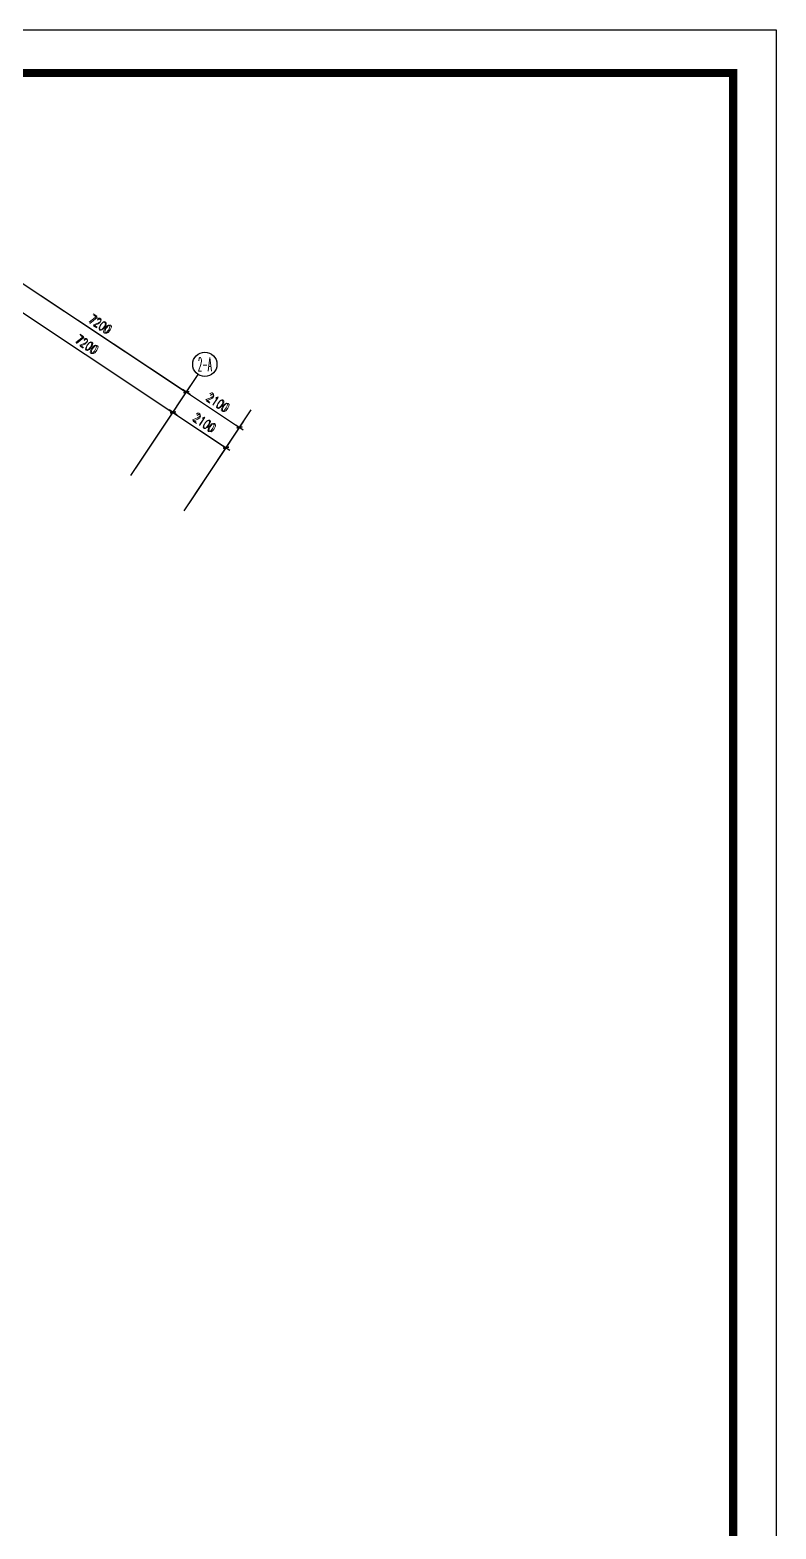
# Model space of a CAD drawing. Extents: x -149393 to 1177518, y -366685 to 296590.
# Drawn here: x 950884 to 975450, y -242012 to -192676 of the extents above; entities that cross this region are included whole.
import ezdxf
from ezdxf.enums import TextEntityAlignment as Align

# ---------------------------------------------------------------- set-up
doc = ezdxf.new("R2010")
doc.units = 0
doc.header["$LTSCALE"] = 1000
doc.header["$MEASUREMENT"] = 0
doc.layers.get('0').update_dxf_attribs({"linetype": 'CONTINUOUS'})
doc.layers.get('Defpoints').update_dxf_attribs({"linetype": 'CONTINUOUS'})
doc.layers.add('AXIS', color=3, linetype='CONTINUOUS')
doc.layers.add('PUB_TITLE', color=253, linetype='CONTINUOUS')
doc.styles.add('_TCH_AXIS', font='COMPLEX', dxfattribs={"bigfont": 'GBCBIG'})
doc.styles.add('_TCH_DIM_T3', font='SIMPLEX', dxfattribs={"width": 0.705882, "bigfont": 'GBCBIG'})
doc.styles.add('DIM_FONT', font='SIMPLEX.shx', dxfattribs={"width": 0.8})
doc.dimstyles.new('_TCH_ARCH&&100', dxfattribs={"dimtxt": 297.5, "dimasz": 100, "dimexe": 250, "dimexo": 300, "dimgap": 126.25, "dimtad": 1, "dimdec": 0, "dimzin": 0, "dimdsep": 46, "dimtxsty": '_TCH_DIM_T3', "dimblk": 'ARCHTICK', "dimcen": 0.09, "dimclrt": 7, "dimazin": 2, "dimtfac": 1, "dimtdec": 0, "dimtix": 1, "dimtmove": 2, "dimatfit": 3, "dimfxl": 1, "dimtolj": 1, "dimtzin": 0, "dimarcsym": 0})
doc.dimstyles.new('DIMN', dxfattribs={"dimtxt": 300, "dimasz": 1, "dimexe": 250, "dimexo": 300, "dimgap": 150, "dimtad": 1, "dimdec": 0, "dimdsep": 46, "dimtxsty": 'DIM_FONT', "dimblk": '_DIMX', "dimcen": 2.5, "dimclrt": 7, "dimadec": 0, "dimazin": 0, "dimtfac": 1, "dimtdec": 0, "dimtix": 1, "dimtmove": 2, "dimatfit": 3, "dimldrblk": '_DIMX', "dimfxl": 1, "dimtolj": 1, "dimarcsym": 0})

# ---------------------------------------------------------------- blocks, each defined once
blk = doc.blocks.new('_DIMX')
blk.add_line((-150, 0), (150, 0))
at = {"const_width": 50}
blk.add_lwpolyline([(-70, -70), (70, 70)], dxfattribs=at)
blk = doc.blocks.new('_ArchTick')
at = {"color": 0, "linetype": 'ByBlock', "const_width": 0.4}
blk.add_lwpolyline([(-0.5, -0.5), (0.5, 0.5)], dxfattribs=at)
blk = doc.blocks.new('*D1495')
at = {"layer": 'AXIS', "color": 0, "lineweight": -2, "transparency": 16777216}
for p, q in [((954373, -207094), (955729, -205053)), ((955591, -205261), (957340, -206424)), ((956123, -208256), (957478, -206215))]:
    blk.add_line(p, q, dxfattribs=at)
at = {"layer": 'Defpoints', "color": 0, "transparency": 16777216}
for p in [(957340, -206424), (954207, -207344), (955957, -208506)]:
    blk.add_point(p, dxfattribs=at)
at = {"layer": 'AXIS', "color": 0, "lineweight": -2, "transparency": 16777216, "xscale": 100, "yscale": 100, "zscale": 100}
for p, rotation in [((955591, -205261), 146.4000000000005), ((957340, -206424), 326.4000000000005)]:
    blk.add_blockref('_ArchTick', p, dxfattribs=dict(at, rotation=rotation))
at = {"layer": 'AXIS', "color": 7, "transparency": 16777216, "insert": (956618, -205613), "char_height": 297.5, "attachment_point": 5, "rotation": 326.4, "style": '_TCH_DIM_T3'}
blk.add_mtext('\\A1;2100', dxfattribs=at)
blk = doc.blocks.new('*D1496')
at = {"layer": 'AXIS', "color": 0, "lineweight": -2, "transparency": 16777216}
for p, q in [((954373, -207094), (956172, -204387)), ((956034, -204595), (957783, -205757)), ((956123, -208256), (957921, -205549))]:
    blk.add_line(p, q, dxfattribs=at)
at = {"layer": 'Defpoints', "color": 0, "transparency": 16777216}
for p in [(957783, -205757), (954207, -207344), (955957, -208506)]:
    blk.add_point(p, dxfattribs=at)
at = {"layer": 'AXIS', "color": 0, "lineweight": -2, "transparency": 16777216, "xscale": 100, "yscale": 100, "zscale": 100}
for p, rotation in [((956034, -204595), 146.4000000000023), ((957783, -205757), 326.4000000000023)]:
    blk.add_blockref('_ArchTick', p, dxfattribs=dict(at, rotation=rotation))
at = {"layer": 'AXIS', "color": 7, "transparency": 16777216, "insert": (957060, -204947), "char_height": 297.5, "attachment_point": 5, "rotation": 326.4, "style": '_TCH_DIM_T3'}
blk.add_mtext('\\A1;2100', dxfattribs=at)
blk = doc.blocks.new('*D1497')
at = {"layer": 'AXIS', "color": 0, "lineweight": -2, "transparency": 16777216}
for p, q in [((948376, -203109), (949732, -201069)), ((949594, -201277), (955591, -205261)), ((954373, -207094), (955729, -205053))]:
    blk.add_line(p, q, dxfattribs=at)
at = {"layer": 'Defpoints', "color": 0, "transparency": 16777216}
for p in [(948210, -203359), (955591, -205261), (954207, -207344)]:
    blk.add_point(p, dxfattribs=at)
at = {"layer": 'AXIS', "color": 0, "lineweight": -2, "transparency": 16777216, "xscale": 100, "yscale": 100, "zscale": 100}
for p, rotation in [((949594, -201277), 146.3999999999997), ((955591, -205261), 326.3999999999997)]:
    blk.add_blockref('_ArchTick', p, dxfattribs=dict(at, rotation=rotation))
at = {"layer": 'AXIS', "color": 7, "transparency": 16777216, "insert": (952745, -203040), "char_height": 297.5, "attachment_point": 5, "rotation": 326.4, "style": '_TCH_DIM_T3'}
blk.add_mtext('\\A1;7200', dxfattribs=at)
blk = doc.blocks.new('*D1498')
at = {"layer": 'AXIS', "color": 0, "lineweight": -2, "transparency": 16777216}
for p, q in [((948376, -203109), (950175, -200402)), ((950037, -200611), (956034, -204595)), ((954373, -207094), (956172, -204387))]:
    blk.add_line(p, q, dxfattribs=at)
at = {"layer": 'Defpoints', "color": 0, "transparency": 16777216}
for p in [(948210, -203359), (956034, -204595), (954207, -207344)]:
    blk.add_point(p, dxfattribs=at)
at = {"layer": 'AXIS', "color": 0, "lineweight": -2, "transparency": 16777216, "xscale": 100, "yscale": 100, "zscale": 100}
for p, rotation in [((950037, -200611), 146.3999999999997), ((956034, -204595), 326.3999999999997)]:
    blk.add_blockref('_ArchTick', p, dxfattribs=dict(at, rotation=rotation))
at = {"layer": 'AXIS', "color": 7, "transparency": 16777216, "insert": (953187, -202374), "char_height": 297.5, "attachment_point": 5, "rotation": 326.4, "style": '_TCH_DIM_T3'}
blk.add_mtext('\\A1;7200', dxfattribs=at)

msp = doc.modelspace()

# ---------------------------------------------------------------- linework, layer by layer
at = {"layer": 'AXIS'}
for p, q in [((954207.4, -207343.7), (956420.9, -204012.1)), ((955956.5, -208505.9), (958170.1, -205174.2))]:
    msp.add_line(p, q, dxfattribs=at)
msp.add_circle((956642.3, -203678.9), 400, dxfattribs=at)
at = {"layer": 'PUB_TITLE'}
msp.add_lwpolyline([(856650.3, -192676.1), (975450.3, -192676.1), (975450.3, -276684.6), (856650.3, -276684.6)], close=True, dxfattribs=at)
at = {"layer": 'PUB_TITLE', "const_width": 270.7}
msp.add_lwpolyline([(863721.7, -194090.4), (974036, -194090.4), (974036, -275270.4), (863721.7, -275270.4), (863721.7, -194090.4)], close=True, dxfattribs=at)

# ---------------------------------------------------------------- texts
at = {"layer": 'AXIS', "color": 7, "style": '_TCH_AXIS', "width": 0.328125}
msp.add_text('2-A', height=452.55, dxfattribs=at).set_placement((956416, -203905.2), (956868.6, -203905.2), align=Align.FIT)

# ---------------------------------------------------------------- dimensions: what is measured, and where the dimension line sits
at = {"layer": 'AXIS'}
for p1, p2, distance in [((948210.3, -203359.3), (954207.4, -207343.7), 3300), ((948210.3, -203359.3), (954207.4, -207343.7), 2500), ((954207.4, -207343.7), (955956.5, -208505.9), 3300), ((954207.4, -207343.7), (955956.5, -208505.9), 2500)]:
    msp.add_aligned_dim(p1=p1, p2=p2, distance=distance, dimstyle='DIMN', dxfattribs=at).render()
for p1, p2, distance, picture, middle in [((948210.3, -203359.3), (954207.4, -207343.7), 3300, '*D1498', (953187.2, -202373.8)), ((948210.3, -203359.3), (954207.4, -207343.7), 2500, '*D1497', (952744.5, -203040.2)), ((954207.4, -207343.7), (955956.5, -208505.9), 3300, '*D1496', (957060.3, -204947.1)), ((954207.4, -207343.7), (955956.5, -208505.9), 2500, '*D1495', (956617.6, -205613.5))]:
    dim = msp.add_aligned_dim(p1=p1, p2=p2, distance=distance, dimstyle='_TCH_ARCH&&100', dxfattribs=at)
    dim.commit()
    dim.dimension.update_dxf_attribs({"geometry": picture, "text_midpoint": middle})

doc.saveas('drawing.dxf')
